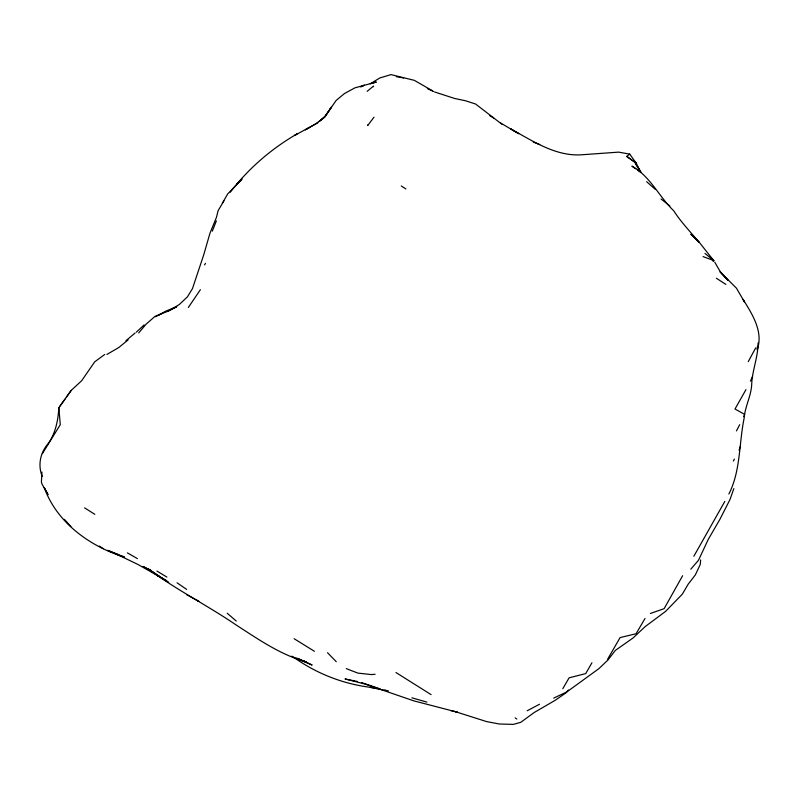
<?xml version="1.0" encoding="UTF-8"?>
<svg xmlns="http://www.w3.org/2000/svg" width="799" height="799" viewBox="0 0 799 799"><rect width="100%" height="100%" fill="white"/><g stroke="black" fill="none" stroke-linecap="round" stroke-linejoin="round"><path stroke-width="1.2" d="M104.719 354.476L94.731 361.807L81.618 380.783L71.191 390.401L58.836 407.81C58.097 420.274 55.61 433.338 48.13 443.635C40.23 452.713 37.663 465.218 42.247 476.474M41.947 472.089L41.408 481.897L41.938 483.974L48.03 494.641L44.275 487.62C56.699 522.416 89.678 546.196 123.905 557.013M758.061 342.981C758.101 357.343 752.029 370.826 751.659 385.168C750.9 396.614 744.938 406.751 744.149 418.177C738.915 443.325 740.753 470.811 728.878 494.032M700.653 559.919L700.244 564.503L695.31 574.95L688.189 584.179L682.306 594.186L665.557 611.425L645.083 626.666L633.108 637.942L615.31 650.436L607.939 660.014L598.91 668.633L566.93 691.854L553.697 698.116M757.053 348.823L757.452 346.486M757.182 349.912C763.654 331.725 752.278 314.307 743.12 299.415L744.438 301.902L736.428 288.149L720.089 271.86L728.059 280.419L720.229 271.65L714.755 262.182M367.92 124.804L367.69 125.523L374.012 117.173M733.852 488.608L730.056 499.395L719.769 519.58L708.304 539.315L698.496 560.259L690.795 569.188M739.045 450.167L740.513 446.162M212.334 231.141L216.369 220.894M743.729 416.619L744.678 414.411L735 409.018L745.966 389.622M750.451 381.173L752.568 376.379M736.448 430.911L739.704 424.698M755.694 347.895L748.254 361.637M733.362 461.033L734.411 459.115M682.626 575.729L664.139 608.648L650.356 613.492M693.852 556.254L724.833 501.373M607.689 659.105L620.084 637.602L636.084 633.737L645.013 618.466M591.939 662.78L585.717 673.587L569.088 677.842L562.796 688.708M222.392 203.106L227.735 193.877L241.278 179.925M223.96 200.779L218.087 210.716L216.449 217.368L209.967 233.198L203.745 254.771L192.479 288.599L187.425 296.848L179.266 304.549L168.289 311.081L155.076 316.324L146.117 324.144L138.726 332.943M204.554 264.888L205.503 263.36M42.377 453.632L60.285 424.688L58.836 407.81M200.399 289.667L188.354 307.465M66.317 397.273L71.191 390.401M713.137 261.483L713.767 260.594L704.988 253.413M59.905 406.132L64.909 399.23M230.302 192.219C248.399 168.549 271.211 148.884 296.948 133.972L294.501 135.53L317.842 122.736M568.419 690.006L566.042 692.813L555.235 700.274L534.231 712.488L520.728 722.336L513.318 724.393L499.205 723.994L486.611 721.597L455.42 711.679L413.892 700.883L364.434 683.904L345.008 678.96L357.323 681.457M136.299 332.224L144.1 324.933M236.734 184.13L242.177 179.096M125.932 340.704L135.081 333.013M367.16 91.316L373.493 86.102L373.562 86.701M128.13 339.885L118.721 347.585L106.866 354.446M626.756 156.404L636.234 163.216L626.756 156.404L629.732 154.117L636.234 163.216L640.738 172.444M309.423 127.5L305.338 129.838L315.735 123.925L324.594 117.183L336.159 100.424L344.489 93.523L354.946 87.84L376.329 82.047L370.197 83.795L379.865 77.952L390.971 74.607L414.361 80.359L432.529 90.806M155.615 316.754L165.882 311.091L176.649 306.746M158.442 315.225L161.368 313.627M527.19 710.76L539.515 704.249M168.289 311.081L176.679 306.846M360.569 86.921L364.374 85.183L361.198 86.652M375.091 674.276L371.265 674.576L357.842 673.108L346.287 668.613M293.672 657.257C317.732 674.446 345.687 684.983 375.061 687.859M396.334 76.684L403.665 77.982M629.732 154.117L618.576 152.13L581.932 154.766C555.655 156.634 532.853 140.994 510.891 128.999L518.681 133.693L500.673 123.036M370.406 687.45L385.188 690.366M455.42 711.679L457.308 712.109L450.586 710.541M384.778 690.056L388.394 690.905M426.896 702.111L411.904 697.817M380.014 688.848L361.468 682.536M434.616 91.975L454.731 98.497L465.487 100.754L475.575 104.02L501.822 124.175M120.11 555.235L107.685 550.351L118.052 554.696M302.781 660.593L312.129 665.048L299.855 659.844L306.157 661.922C280.479 654.781 258.337 639.3 236.194 625.018C207.42 605.372 176.08 589.702 148.095 568.808L167.7 581.732M703.03 256.579L713.767 260.594M533.243 142.092L539.754 144.569M296.249 657.927L301.692 660.144M121.168 555.615L124.614 557.023M298.576 658.905L303.041 660.743M115.076 553.457L138.067 564.523L159.9 576.958L150.492 570.506L143.081 566.491L151.231 570.536M427.385 88.609L433.587 91.495M303.45 660.933L305.697 661.991M186.427 594.526L198.811 601.307L196.644 600.109M166.082 580.324L157.403 575.51L168.639 582.311M127.391 552.878L137.408 558.631M489.787 115.695L493.682 118.002M291.795 656.139L295.67 658.466M156.934 571.065L166.881 577.078M294.132 638.721L314.416 651.295M395.974 672.538L431.08 694.621M84.594 507.874L94.821 514.336M716.363 278.232L725.872 284.424M401.268 185.957L405.902 188.963M99.356 546.087L103.351 548.733M515.145 717.882L516.813 719.03M177.058 582.801L186.666 589.422M635.714 168.799L631.909 166.142C650.196 176.199 658.955 196.624 673.707 210.766C681.068 222.212 690.546 231.95 699.155 242.397L690.845 234.197L699.035 241.997L713.767 260.644M637.622 170.117L640.478 172.105M661.063 199.001L669.862 205.992M227.206 613.242L236.244 621.033M646.641 181.693L655.19 189.243M327.52 652.723L336.239 661.702M68.404 523.914L64.16 519.37L70.891 526.601M640.818 171.805L635.255 163.126L640.428 171.775M330.297 108.734L324.594 117.183L319.101 121.538L325.463 115.865L331.325 107.256L330.297 108.734"/></g></svg>
